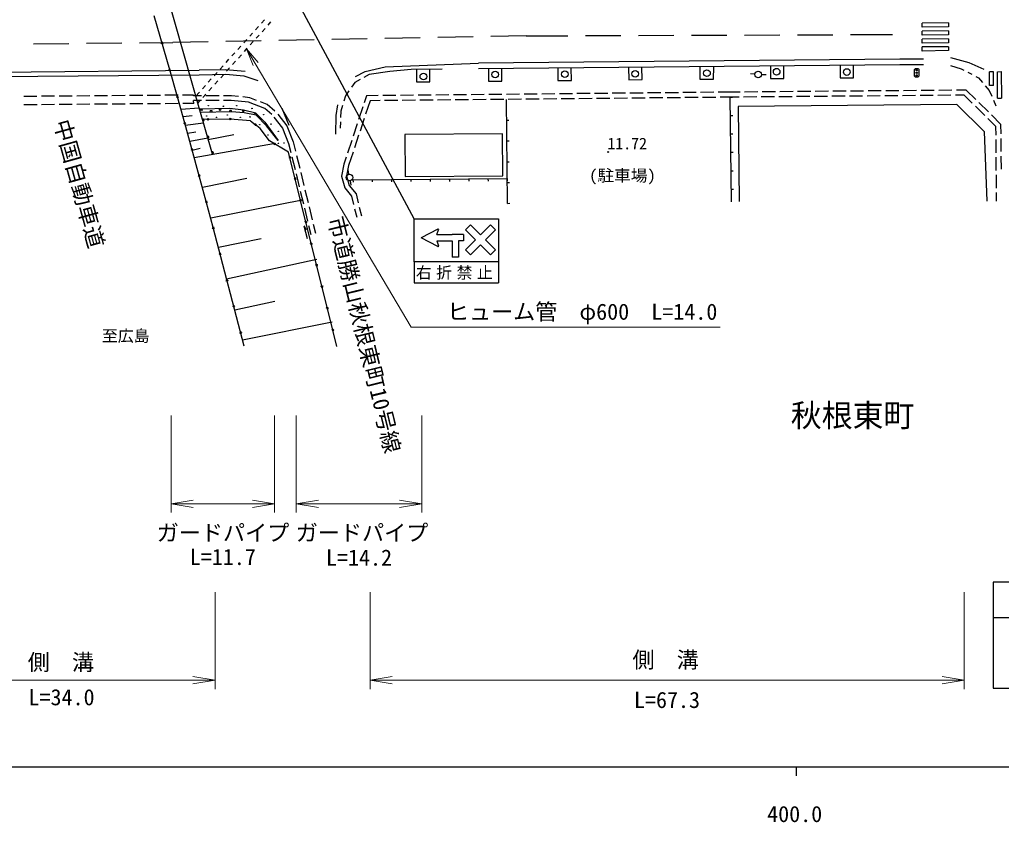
# Model space of a CAD drawing. Units: millimetres at full size, sheet at 1:1000; details may follow other scales. Extents: x 40000 to 680000, y 20000 to 380000.
# Drawn here: x 380084 to 491246, y 198715 to 289639 of the extents above; entities that cross this region are included whole.
import ezdxf
from ezdxf.enums import TextEntityAlignment as Align

# ---------------------------------------------------------------- set-up
doc = ezdxf.new("R2010")
doc.units = ezdxf.units.MM
doc.header["$LTSCALE"] = 1000
for name, color, linetype, lineweight in [('M-BGD', 7, 'Continuous', 25), ('M-BMK-SRVR', 3, 'Continuous', 25), ('M-STR-HTXT', 7, 'Continuous', 13), ('M-STR-STRC', 7, 'Continuous', 25), ('M-TTL-BAND', 7, 'Continuous', 25), ('S-STR-HTXT', 7, 'Continuous', 13)]:
    doc.layers.add(name, color=color, linetype=linetype, lineweight=lineweight)
doc.layers.add('M-BMK-HTXT', color=7, linetype='Continuous')
doc.styles.add('ＭＳ ゴシック', font='')
doc.styles.get('ＭＳ ゴシック').set_extended_font_data('MS Gothic')

# ---------------------------------------------------------------- blocks, each defined once
blk = doc.blocks.new('open_arrow')
at = {"color": 0, "linetype": 'Continuous', "lineweight": -2}
blk.add_lwpolyline([(7.5, 1.25), (0, 0), (7.5, -1.25)], dxfattribs=at)

msp = doc.modelspace()

# ---------------------------------------------------------------- linework, layer by layer
at = {"layer": 'M-BGD'}
for p, q in [((400420, 279641), (393959, 302340)), ((397076, 283961), (395325, 290080)), ((407471, 289235), (407806, 289606)), ((408208, 289007), (408543, 289379)), ((406133, 287749), (406468, 288120)), ((406802, 288492), (407137, 288863)), ((407539, 288264), (407874, 288636)), ((396077, 287089), (396324, 286952)), ((396132, 286897), (396269, 287144)), ((405464, 287006), (405798, 287377)), ((406201, 286778), (406535, 287150)), ((406870, 287521), (407205, 287893)), ((404125, 285520), (404460, 285891)), ((404794, 286263), (405129, 286634)), ((405531, 286035), (405866, 286407)), ((403456, 284777), (403790, 285149)), ((404193, 284549), (404527, 284921)), ((404862, 285292), (405197, 285664)), ((396952, 284030), (397200, 283892)), ((397008, 283837), (397145, 284085)), ((397952, 280902), (397076, 283961)), ((402117, 283291), (402452, 283663)), ((402786, 284034), (403121, 284406)), ((403523, 283806), (403858, 284178)), ((421991, 283771), (419663, 283424)), ((424432, 283985), (421991, 283771)), ((427917, 284034), (424432, 283985)), ((425009, 283998), (425018, 282601)), ((426527, 282610), (426518, 284007)), ((479749, 284510), (432054, 284072)), ((433165, 284089), (433159, 282682)), ((434673, 282676), (434679, 284082)), ((441016, 284148), (441042, 282729)), ((442566, 282756), (442540, 284175)), ((449025, 284234), (449060, 282813)), ((450573, 282849), (450539, 284271)), ((457121, 284307), (457116, 282892)), ((458667, 282887), (458672, 284302)), ((463348, 283457), (462849, 283494)), ((465099, 284375), (465111, 282967)), ((466614, 282981), (466601, 284389)), ((472987, 284441), (472990, 283052)), ((474511, 283056), (474507, 284445)), ((482414, 284524), (479749, 284510)), ((481405, 283313), (481418, 283938)), ((481418, 283938), (481429, 284000)), ((481429, 284000), (481453, 284042)), ((481453, 284042), (481496, 284086)), ((481496, 284086), (481542, 284110)), ((481542, 284110), (481609, 284121)), ((481609, 284121), (481734, 284119)), ((481734, 284119), (481802, 284105)), ((481802, 284105), (481846, 284079)), ((481846, 284079), (481888, 284036)), ((481888, 284036), (481912, 283988)), ((481918, 283927), (481905, 283303)), ((481912, 283988), (481918, 283927)), ((485504, 284452), (486701, 284070)), ((486701, 284070), (487013, 283907)), ((487456, 283676), (487899, 283444)), ((362844, 283070), (400411, 283396)), ((400411, 283396), (403438, 283447)), ((401448, 282548), (401782, 282920)), ((402185, 282320), (402519, 282692)), ((402854, 283063), (403189, 283435)), ((403438, 283447), (405476, 283270)), ((405476, 283270), (407074, 282731)), ((418024, 282516), (417645, 281972)), ((418625, 282849), (418024, 282516)), ((419663, 283424), (419063, 283091)), ((425018, 282601), (426527, 282610)), ((433159, 282682), (434673, 282676)), ((441042, 282729), (442566, 282756)), ((449060, 282813), (450573, 282849)), ((457116, 282892), (458667, 282887)), ((464097, 283433), (464597, 283439)), ((465111, 282967), (466614, 282981)), ((472990, 283052), (474511, 283056)), ((481414, 283250), (481405, 283313)), ((481438, 283202), (481414, 283250)), ((481477, 283161), (481438, 283202)), ((481521, 283135), (481477, 283161)), ((481589, 283122), (481521, 283135)), ((481714, 283119), (481589, 283122)), ((481781, 283128), (481714, 283119)), ((481827, 283154), (481781, 283128)), ((481873, 283196), (481827, 283154)), ((481894, 283240), (481873, 283196)), ((481905, 283303), (481894, 283240)), ((488342, 283212), (488653, 283049)), ((488653, 283049), (489099, 282520)), ((400006, 280948), (400444, 281434)), ((400779, 281805), (401113, 282177)), ((401515, 281577), (401850, 281949)), ((417359, 281562), (416979, 281018)), ((442695, 281248), (441195, 281233)), ((444695, 281267), (443195, 281253)), ((446695, 281287), (445195, 281272)), ((448695, 281307), (447195, 281292)), ((450695, 281326), (449195, 281312)), ((452695, 281346), (451195, 281331)), ((454695, 281365), (453195, 281351)), ((456695, 281385), (455195, 281370)), ((458695, 281405), (457195, 281390)), ((460531, 281423), (459194, 281409)), ((461654, 281432), (460531, 281423)), ((463654, 281450), (462154, 281437)), ((465654, 281467), (464154, 281454)), ((467654, 281484), (466154, 281471)), ((469654, 281501), (468154, 281488)), ((471654, 281519), (470154, 281506)), ((473654, 281536), (472154, 281523)), ((475654, 281553), (474154, 281540)), ((477654, 281571), (476154, 281558)), ((479654, 281588), (478154, 281575)), ((481654, 281605), (480154, 281592)), ((483654, 281622), (482154, 281609)), ((485654, 281640), (484154, 281627)), ((487277, 281654), (486154, 281644)), ((488351, 280594), (487277, 281654)), ((489421, 282138), (489867, 281609)), ((489867, 281609), (490150, 280976)), ((382043, 280949), (380543, 280937)), ((384043, 280965), (382543, 280953)), ((386043, 280981), (384543, 280969)), ((388043, 280997), (386543, 280985)), ((390043, 281013), (388543, 281001)), ((392043, 281029), (390543, 281017)), ((394043, 281045), (392543, 281033)), ((396043, 281061), (394543, 281049)), ((398043, 281077), (396543, 281065)), ((398050, 280127), (396550, 280115)), ((397828, 280970), (398075, 280833)), ((397883, 280778), (398020, 281025)), ((398781, 277918), (397952, 280902)), ((399784, 281090), (398543, 281081)), ((399792, 280140), (398550, 280131)), ((399785, 280993), (399784, 281090)), ((400673, 280997), (399785, 280993)), ((400662, 280477), (399789, 280473)), ((399792, 280140), (399789, 280473)), ((400260, 280183), (400512, 280463)), ((400846, 280834), (401181, 281206)), ((402662, 280487), (401162, 280480)), ((402673, 281007), (401173, 281000)), ((404035, 280494), (403162, 280489)), ((404061, 281014), (403173, 281009)), ((406013, 280285), (404035, 280494)), ((404851, 280930), (404061, 281014)), ((406138, 280795), (405348, 280878)), ((407847, 279561), (406013, 280285)), ((406895, 280496), (406138, 280795)), ((408118, 280013), (407360, 280312)), ((416979, 281018), (416795, 280388)), ((419360, 281019), (419097, 280222)), ((419763, 280453), (419256, 278919)), ((420696, 281032), (419360, 281019)), ((420901, 280464), (419763, 280453)), ((422696, 281052), (421196, 281037)), ((422900, 280484), (421401, 280469)), ((424696, 281072), (423196, 281057)), ((424900, 280504), (423400, 280489)), ((426696, 281091), (425196, 281077)), ((426900, 280523), (425400, 280509)), ((428696, 281111), (427196, 281096)), ((428900, 280543), (427400, 280528)), ((430696, 281130), (429196, 281116)), ((430900, 280562), (429400, 280548)), ((432696, 281150), (431196, 281135)), ((432900, 280582), (431400, 280567)), ((434696, 281170), (433196, 281155)), ((434900, 280602), (433400, 280587)), ((436696, 281189), (435196, 281174)), ((435330, 268830), (435206, 280605)), ((436900, 280621), (435400, 280606)), ((438695, 281209), (437196, 281194)), ((438900, 280641), (437400, 280626)), ((440695, 281228), (439195, 281214)), ((440900, 280660), (439400, 280646)), ((442900, 280680), (441400, 280665)), ((444899, 280699), (443399, 280685)), ((446899, 280719), (445399, 280704)), ((448899, 280739), (447399, 280724)), ((450899, 280758), (449399, 280743)), ((452899, 280778), (451399, 280763)), ((454899, 280797), (453399, 280783)), ((456899, 280817), (455399, 280802)), ((458899, 280836), (457399, 280822)), ((460537, 280853), (459399, 280841)), ((461541, 280861), (460537, 280853)), ((460551, 280871), (460801, 280874)), ((460672, 269019), (460551, 280871)), ((463541, 280879), (462041, 280866)), ((465541, 280896), (464041, 280883)), ((467541, 280913), (466041, 280900)), ((469541, 280930), (468041, 280917)), ((471541, 280948), (470041, 280935)), ((473541, 280965), (472041, 280952)), ((475541, 280982), (474041, 280969)), ((477541, 281000), (476041, 280987)), ((479541, 281017), (478041, 281004)), ((481541, 281034), (480041, 281021)), ((483540, 281051), (482041, 281038)), ((485540, 281069), (484040, 281056)), ((487045, 281082), (486040, 281073)), ((487951, 280188), (487045, 281082)), ((489774, 279189), (488706, 280243)), ((490355, 280520), (490638, 279888)), ((382051, 279999), (380551, 279987)), ((384051, 280015), (382551, 280003)), ((386051, 280031), (384551, 280019)), ((388051, 280047), (386551, 280035)), ((390050, 280063), (388551, 280051)), ((392050, 280079), (390550, 280067)), ((394050, 280095), (392550, 280083)), ((396050, 280111), (394550, 280099)), ((398337, 279515), (400420, 279641)), ((401920, 274395), (400420, 279641)), ((403904, 279560), (400456, 279514)), ((404077, 279211), (400565, 279132)), ((401875, 279311), (401675, 279307)), ((401678, 279157), (401675, 279307)), ((401878, 279161), (401875, 279311)), ((404074, 279361), (403874, 279357)), ((403877, 279207), (403874, 279357)), ((405434, 279392), (403904, 279560)), ((404077, 279211), (404074, 279361)), ((405494, 279099), (404077, 279211)), ((406818, 279044), (405434, 279392)), ((406849, 278806), (405494, 279099)), ((407854, 278013), (406818, 279044)), ((408641, 278887), (407847, 279561)), ((408978, 279284), (408118, 280013)), ((409785, 279615), (410584, 277691)), ((415914, 278785), (416111, 279993)), ((416470, 279278), (416431, 278569)), ((416654, 279908), (416470, 279278)), ((418940, 279748), (418470, 278323)), ((486191, 280010), (461452, 279783)), ((461452, 279783), (461551, 269021)), ((486191, 280010), (489289, 276970)), ((489374, 278783), (488306, 279837)), ((399619, 278732), (398588, 278614)), ((398658, 277987), (398904, 277848)), ((398711, 277795), (398851, 278041)), ((401224, 269041), (398781, 277918)), ((398846, 277681), (400906, 277940)), ((403935, 278375), (400793, 278336)), ((401320, 278443), (401522, 278245)), ((401520, 278445), (401322, 278243)), ((403833, 278474), (404036, 278276)), ((404033, 278476), (403836, 278274)), ((406209, 278194), (403935, 278375)), ((406209, 278194), (406763, 277743)), ((406654, 278848), (406686, 278995)), ((406881, 278952), (406686, 278995)), ((406849, 278806), (406881, 278952)), ((408025, 277621), (406849, 278806)), ((407854, 278013), (409364, 275962)), ((408886, 278603), (409842, 277333)), ((409325, 278934), (410324, 277607)), ((415881, 276647), (415914, 278785)), ((416404, 278070), (416365, 277361)), ((419100, 278444), (418629, 277019)), ((435231, 278258), (435481, 278261)), ((460572, 278785), (460822, 278787)), ((490635, 277538), (489730, 278432)), ((491204, 277779), (490130, 278838)), ((400029, 276905), (399108, 276729)), ((406903, 277758), (406622, 277729)), ((406748, 277884), (406777, 277603)), ((407316, 277293), (406763, 277743)), ((408376, 275893), (407316, 277293)), ((407871, 277786), (407988, 277880)), ((408113, 277724), (407988, 277880)), ((407997, 277630), (408113, 277724)), ((409364, 275962), (408025, 277621)), ((409842, 277333), (410546, 275619)), ((410324, 277607), (411071, 275789)), ((418313, 277848), (417843, 276424)), ((489289, 276970), (489585, 269091)), ((490643, 276566), (490635, 277538)), ((491212, 276687), (491204, 277779)), ((399348, 275858), (401390, 276248)), ((401439, 276078), (404321, 276616)), ((410528, 274637), (408376, 275893)), ((408878, 275716), (408950, 275442)), ((411071, 275789), (411325, 274745)), ((417686, 275949), (417216, 274525)), ((418473, 276545), (418003, 275120)), ((434770, 276690), (423711, 276610)), ((423711, 276610), (423746, 271872)), ((434804, 271952), (434770, 276690)), ((435255, 275901), (435505, 275904)), ((460593, 276698), (460843, 276701)), ((490659, 274566), (490647, 276066)), ((491228, 274687), (491216, 276187)), ((399473, 275028), (399718, 274889)), ((399526, 274836), (399665, 275082)), ((400529, 275030), (399637, 274809)), ((399852, 274028), (408842, 275621)), ((409051, 275615), (408778, 275543)), ((411895, 269136), (410528, 274637)), ((410546, 275619), (410795, 274594)), ((417846, 274645), (417339, 273111)), ((460615, 274611), (460865, 274614)), ((410801, 273953), (410559, 274099)), ((410753, 274147), (410607, 273905)), ((410914, 274108), (411268, 272651)), ((411443, 274259), (411798, 272801)), ((417060, 274050), (416797, 273253)), ((435280, 273544), (435530, 273547)), ((490674, 272566), (490662, 274066)), ((491243, 272687), (491232, 274187)), ((416797, 273253), (416534, 271918)), ((417339, 273111), (417109, 271936)), ((417369, 272120), (417272, 272610)), ((460636, 272525), (460886, 272527)), ((400287, 272070), (400533, 271930)), ((400340, 271877), (400480, 272123)), ((400774, 270677), (405805, 271676)), ((411409, 271508), (411167, 271654)), ((411361, 271702), (411215, 271460)), ((411386, 272165), (411741, 270708)), ((411916, 272315), (412271, 270858)), ((416534, 271918), (416890, 270570)), ((417109, 271936), (417399, 270837)), ((417498, 271381), (417573, 270887)), ((417830, 271485), (435300, 271626)), ((417830, 271485), (417832, 271235)), ((420014, 271503), (420016, 271253)), ((422198, 271520), (422200, 271270)), ((423746, 271872), (434804, 271952)), ((424382, 271538), (424384, 271288)), ((426565, 271556), (426567, 271306)), ((428749, 271573), (428751, 271323)), ((428755, 271475), (428754, 271595)), ((430933, 271591), (430935, 271341)), ((433117, 271609), (433119, 271359)), ((435300, 271626), (435302, 271376)), ((490690, 270566), (490678, 272066)), ((411859, 270222), (412214, 268764)), ((412389, 270372), (412743, 268915)), ((416890, 270570), (417673, 269652)), ((417399, 270837), (418186, 269913)), ((435305, 271187), (435555, 271190)), ((460657, 270438), (460907, 270440)), ((401101, 269111), (401347, 268971)), ((401154, 268918), (401294, 269164)), ((402009, 266078), (401224, 269041)), ((401717, 267181), (412083, 269212)), ((412017, 269064), (411774, 269209)), ((411968, 269258), (411823, 269015)), ((412503, 266692), (411895, 269136)), ((417673, 269652), (417901, 268704)), ((418186, 269913), (418430, 268901)), ((490701, 269094), (490694, 270066)), ((412332, 268279), (412687, 266821)), ((412862, 268429), (413216, 266971)), ((418019, 268218), (418247, 267271)), ((418547, 268415), (418792, 267402)), ((435330, 268830), (435580, 268833)), ((412576, 266813), (412430, 266570)), ((401887, 266149), (402131, 266007)), ((401938, 265956), (402081, 266200)), ((405527, 252636), (402009, 266078)), ((412270, 266297), (412627, 264840)), ((412270, 266297), (412535, 265847)), ((412624, 266619), (412382, 266765)), ((414934, 256912), (412503, 266692)), ((412805, 266335), (413054, 265311)), ((413334, 266485), (413589, 265441)), ((402589, 263861), (407429, 264841)), ((413232, 264174), (412990, 264320)), ((413184, 264368), (413038, 264126)), ((402663, 263186), (402907, 263043)), ((402713, 262992), (402856, 263236)), ((403525, 260285), (413724, 262516)), ((413839, 261729), (413597, 261875)), ((413791, 261923), (413645, 261681)), ((403438, 260222), (403682, 260079)), ((403489, 260028), (403632, 260272)), ((414447, 259284), (414205, 259430)), ((414399, 259478), (414253, 259236)), ((404214, 257258), (404458, 257115)), ((404264, 257065), (404407, 257309)), ((404445, 256771), (408969, 257733)), ((415055, 256840), (414812, 256985)), ((415006, 257034), (414861, 256791)), ((415541, 254468), (414934, 256912)), ((405330, 253387), (415465, 255409)), ((415614, 254589), (415468, 254347)), ((404989, 254294), (405233, 254151)), ((405040, 254101), (405183, 254345)), ((415662, 254395), (415420, 254541)), ((415997, 252634), (415541, 254468))]:
    msp.add_line(p, q, dxfattribs=at)
for centre, radius in [((425801, 283195), 375), ((433924, 283418), 375), ((441810, 283467), 375), ((449779, 283508), 375), ((457911, 283581), 375), ((463722, 283429), 373), ((465802, 283740), 375), ((473736, 283704), 375), ((481662, 283620), 75), ((481668, 283920), 75), ((481655, 283320), 75), ((400700, 279425), 75), ((401459, 279882), 25), ((402779, 279438), 75), ((403165, 279835), 25), ((404672, 279904), 25), ((405421, 279290), 75), ((406406, 279575), 25), ((401266, 278718), 25), ((402375, 278559), 25), ((403594, 278837), 25), ((405071, 278581), 25), ((406184, 278625), 25), ((407717, 278862), 25), ((407278, 277737), 25), ((408548, 277800), 25), ((409385, 276996), 25), ((408197, 276572), 25), ((410009, 275668), 25), ((409390, 275625), 25), ((446734, 274646), 50), ((446734, 274646), 43.8), ((446734, 274646), 37.5), ((446734, 274646), 31.3), ((446734, 274646), 25), ((446734, 274646), 18.8), ((446734, 274646), 12.5), ((446734, 274646), 6.2), ((417442, 271752), 373)]:
    msp.add_circle(centre, radius, dxfattribs=at)
for centre in [(400820, 278240), (401370, 276318), (401879, 274539)]:
    msp.add_arc(centre, 150, 285.95903, 105.95903, dxfattribs=at)
at = {"layer": 'M-BMK-SRVR'}
for p, q in [((500312, 225906), (490312, 225906)), ((490312, 225906), (490312, 221906)), ((490312, 221906), (500312, 221906)), ((490312, 221906), (490312, 213906)), ((490312, 213906), (500312, 213906))]:
    msp.add_line(p, q, dxfattribs=at)
at = {"layer": 'M-STR-HTXT'}
for p, q in [((397248, 244808), (397248, 233808)), ((408944, 244808), (408944, 233808)), ((411412, 244808), (411412, 233808)), ((425611, 244808), (425611, 233808)), ((397248, 234808), (408944, 234808)), ((411412, 234808), (425611, 234808)), ((402209, 224808), (402209, 213808)), ((419763, 224808), (419763, 213808)), ((487045, 224808), (487045, 213808)), ((367448, 214808), (402209, 214808)), ((419763, 214808), (487045, 214808))]:
    msp.add_line(p, q, dxfattribs=at)
at = {"layer": 'M-STR-STRC'}
for p, q in [((424741, 267074), (411721, 291309)), ((485253, 289275), (482264, 289241)), ((482268, 288772), (482264, 289241)), ((485253, 289275), (485256, 288825)), ((462172, 287895), (466172, 287911)), ((468172, 287918), (472172, 287933)), ((474172, 287941), (478916, 287959)), ((485256, 288825), (482268, 288791)), ((485259, 288375), (482271, 288341)), ((482274, 287872), (482271, 288341)), ((485263, 287925), (482274, 287891)), ((485259, 288375), (485263, 287925)), ((381651, 286912), (385651, 286946)), ((387651, 286963), (391651, 286997)), ((393651, 287014), (397430, 287046)), ((401432, 287121), (397430, 287046)), ((407431, 287234), (403431, 287159)), ((413430, 287348), (409430, 287272)), ((419428, 287461), (415429, 287385)), ((425427, 287574), (421428, 287499)), ((431426, 287687), (427427, 287612)), ((437428, 287801), (433426, 287725)), ((437428, 287801), (442172, 287819)), ((444172, 287827), (448172, 287842)), ((450172, 287849), (454172, 287865)), ((456172, 287872), (460172, 287888)), ((485266, 287475), (482278, 287441)), ((482281, 286972), (482278, 287441)), ((485269, 287025), (482281, 286991)), ((485266, 287475), (485269, 287025)), ((485273, 286575), (482284, 286541)), ((482288, 286072), (482284, 286541)), ((485276, 286125), (482288, 286072)), ((485273, 286575), (485276, 286125)), ((421469, 284286), (432048, 284722)), ((479743, 285160), (432048, 284722)), ((482411, 285174), (479746, 285160)), ((487603, 284744), (485523, 285317)), ((489293, 283979), (487603, 284744)), ((362840, 283570), (400406, 283896)), ((403407, 283971), (400406, 283896)), ((405637, 283772), (403407, 283971)), ((418099, 283192), (419203, 283762)), ((419203, 283762), (421469, 284286)), ((490342, 283742), (489892, 283739)), ((489899, 282173), (489892, 283739)), ((490349, 282175), (490342, 283742)), ((490790, 283740), (491240, 283745)), ((490795, 280733), (490790, 283740)), ((491240, 283745), (491245, 280738)), ((490349, 282175), (489899, 282173)), ((490795, 280733), (491245, 280738)), ((427443, 265920), (425560, 264938)), ((427324, 265291), (427531, 265842)), ((427443, 263955), (425560, 264938)), ((427324, 265291), (429064, 265291)), ((427324, 264585), (427531, 264033)), ((427324, 264585), (429064, 264585)), ((430337, 265291), (429064, 265291)), ((429064, 264585), (429064, 262715)), ((429759, 264585), (429759, 262715)), ((430337, 264585), (429759, 264585)), ((430337, 265291), (430337, 264585)), ((429759, 262715), (429064, 262715)), ((434312, 262208), (434312, 259808))]:
    msp.add_line(p, q, dxfattribs=at)
for points in [[(424741, 267074), (434312, 267074), (434312, 262208), (424741, 262208)], [(430575, 265837), (431141, 266402), (432272, 265271), (433403, 266402), (433969, 265837), (432838, 264705), (433969, 263574), (433403, 263008), (432272, 264140), (431141, 263008), (430575, 263574), (431706, 264705)]]:
    msp.add_lwpolyline(points, close=True, dxfattribs=at)
msp.add_lwpolyline([(424741, 262208), (424741, 259808), (434312, 259808)], dxfattribs=at)
for centre, start, end in [((427472, 265864), 339.44397, 117.55283), ((427472, 264011), 242.44719, 20.55606)]:
    msp.add_arc(centre, 63, start, end, dxfattribs=at)
at = {"layer": 'M-TTL-BAND'}
for p, q in [((40000, 205000), (579000, 205000)), ((468000, 205000), (468000, 204000))]:
    msp.add_line(p, q, dxfattribs=at)
at = {"layer": 'S-STR-HTXT'}
msp.add_lwpolyline([(405788, 286320), (424402, 254808), (459402, 254808)], dxfattribs=at)

# ---------------------------------------------------------------- block references
at = {"layer": 'M-STR-HTXT', "xscale": 333, "yscale": 333}
for p in [(397248, 234808), (411412, 234808), (419763, 214808)]:
    msp.add_blockref('open_arrow', p, dxfattribs=at)
at = {"layer": 'M-STR-HTXT', "xscale": 333, "yscale": 333, "rotation": 180}
for p in [(408944, 234808), (425611, 234808), (402209, 214808), (487045, 214808)]:
    msp.add_blockref('open_arrow', p, dxfattribs=at)
at = {"layer": 'S-STR-HTXT', "xscale": 267, "yscale": 267, "rotation": 300.6}
msp.add_blockref('open_arrow', (405788, 286320), dxfattribs=at)

# ---------------------------------------------------------------- texts
at = {"layer": 'M-BGD', "style": 'ＭＳ ゴシック'}
msp.add_text('11.72', height=1320, dxfattribs=at).set_placement((446632, 274548), align=Align.BOTTOM_LEFT)
at = {"layer": 'M-BGD', "style": 'ＭＳ ゴシック', "width": 1.05}
msp.add_text('(駐車場)', height=1320, dxfattribs=at).set_placement((444562, 270922), align=Align.BOTTOM_LEFT)
at = {"layer": 'M-BGD', "style": 'ＭＳ ゴシック'}
msp.add_text('至広島', height=1320, dxfattribs=at).set_placement((389398, 253824), align=Align.MIDDLE_LEFT)
at = {"layer": 'M-BMK-HTXT', "style": 'ＭＳ ゴシック'}
msp.add_text('中国自動車道', height=1833, rotation=285.607, dxfattribs=at).set_placement((384819, 278286), align=Align.MIDDLE_LEFT)
msp.add_text('市道勝山秋根東町10号線', height=1833, rotation=283.675, dxfattribs=at).set_placement((414444, 266971), align=Align.BOTTOM_LEFT)
msp.add_text('秋根東町', height=2566, dxfattribs=at).set_placement((474402, 244808), align=Align.MIDDLE_CENTER)
at = {"layer": 'M-STR-HTXT', "style": 'ＭＳ ゴシック'}
for s, p in [('ガードパイプ', (403111, 231516)), ('ガードパイプ', (418855, 231516)), ('側\u3000溝', (384755, 216854)), ('側\u3000溝', (453228, 217136))]:
    msp.add_text(s, height=1833, dxfattribs=at).set_placement(p, align=Align.MIDDLE_CENTER)
for s, p in [('L=11.7', (403096, 227315)), ('L=14.2', (418512, 227240)), ('L=34.0', (384829, 211425)), ('L=67.3', (453386, 211120))]:
    msp.add_text(s, height=1833, dxfattribs=at).set_placement(p, align=Align.BOTTOM_CENTER)
at = {"layer": 'M-STR-STRC', "insert": (429556, 260910), "char_height": 1320, "attachment_point": 5, "style": 'ＭＳ ゴシック'}
msp.add_mtext('\\T1.28;右折禁止', dxfattribs=at)
at = {"layer": 'M-TTL-BAND', "style": 'ＭＳ ゴシック'}
msp.add_text('400.0', height=1833, dxfattribs=at).set_placement((467844, 198195), align=Align.BOTTOM_CENTER)
at = {"layer": 'S-STR-HTXT', "style": 'ＭＳ ゴシック'}
msp.add_text('ヒューム管\u3000φ600\u3000L=14.0', height=1833, dxfattribs=at).set_placement((443777, 256558), align=Align.MIDDLE_CENTER)

doc.saveas('drawing.dxf')
